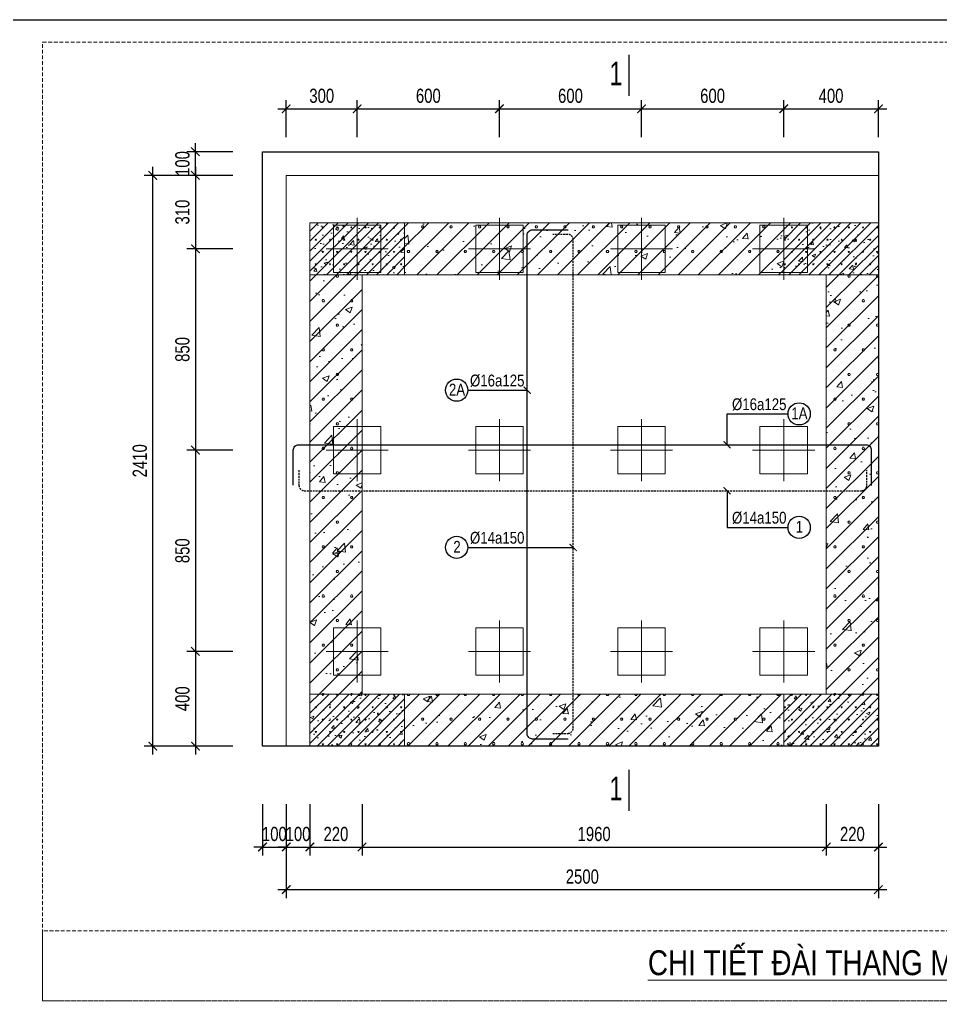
# Model space of a CAD drawing. Extents: x -165145 to 691808, y -202842 to 311040.
# Drawn here: x 298438 to 302322, y 64765 to 68972 of the extents above; entities that cross this region are included whole.
import ezdxf
from ezdxf.enums import TextEntityAlignment as Align

# ---------------------------------------------------------------- set-up
doc = ezdxf.new("R2010")
doc.units = 0
doc.header["$LTSCALE"] = 10
doc.header["$MEASUREMENT"] = 0
for name, pattern in [('CENTER', [2, 1.25, -0.25, 0.25, -0.25]), ('HIDDEN', [2.3807, 1.587, -0.7937]), ('ketcau-1', [2, 1, 1])]:
    doc.linetypes.add(name, pattern=pattern)
doc.layers.get('0').update_dxf_attribs({"linetype": 'CONTINUOUS'})
doc.layers.get('Defpoints').update_dxf_attribs({"color": 5, "linetype": 'CONTINUOUS'})
for name, color, linetype, lineweight in [('coc 20', 6, 'CONTINUOUS', 20), ('GE_KC_DIM', 1, 'CONTINUOUS', 20), ('GE_KC_HATCH', 250, 'CONTINUOUS', 20), ('GE_KC_NETKHUAT', 9, 'HIDDEN', 20), ('GE_KC_NETTHAY', 2, 'CONTINUOUS', 20), ('GE_KC_TEXT', 4, 'CONTINUOUS', 20), ('KC-TEXT', 4, 'CONTINUOUS', 20), ('TEXT', 4, 'CONTINUOUS', 20)]:
    doc.layers.add(name, color=color, linetype=linetype, lineweight=lineweight)
for name, color, linetype in [('GE_KC_CHI', 1, 'CONTINUOUS'), ('HATCH', 179, 'CONTINUOUS'), ('REBAR', 6, 'CONTINUOUS'), ('Steel-', 6, 'CONTINUOUS')]:
    doc.layers.add(name, color=color, linetype=linetype)
doc.styles.add('GE_KC-Arial', font='arial.ttf', dxfattribs={"width": 0.75})
doc.styles.add('GE_KC_TEXT', font='arial.ttf', dxfattribs={"width": 0.8})
doc.styles.add('Khungten', font='')
doc.styles.add('VNCC-Arial', font='arial.ttf', dxfattribs={"width": 0.8})
doc.styles.get('Khungten').set_extended_font_data('.VnArialH')
doc.dimstyles.new('GE_KC_DIM30', dxfattribs={"dimscale": 30, "dimtxt": 2, "dimasz": 1.2, "dimexe": 1.2, "dimexo": 0, "dimgap": 0.8, "dimtad": 1, "dimdec": 0, "dimzin": 1, "dimdsep": 46, "dimtxsty": 'GE_KC-Arial', "dimblk": 'ARCHTICK', "dimcen": 1.2, "dimdle": 1.2, "dimclrd": 1, "dimclre": 1, "dimclrt": 4, "dimadec": 0, "dimazin": 0, "dimtfac": 1, "dimtdec": 0, "dimtix": 1, "dimtmove": 2, "dimatfit": 3, "dimfxl": 0.15, "dimtvp": 0.833333, "dimtolj": 1, "dimtzin": 0, "dimarcsym": 0})
pattern_1 = [(0, (-5804.41, 1686.7), (0, 103.92305), [2.5, -57.5]), (0, (-5804.41, 1691.03), (0, 103.92305), [2.5, -57.5]), (120, (-5804.41, 1686.7), (-90, -51.961524), [2.5, -57.5]), (120, (-5800.66, 1688.86), (-90, -51.961524), [2.5, -57.5]), (0, (-5774.41, 1738.66), (0, 103.92305), [2.5, -57.5]), (0, (-5774.41, 1742.99), (0, 103.92305), [2.5, -57.5]), (120, (-5774.41, 1738.66), (-90, -51.961524), [2.5, -57.5]), (120, (-5770.66, 1740.82), (-90, -51.961524), [2.5, -57.5]), (60, (-5801.91, 1686.7), (-90, 51.961524), [2.5, -57.5]), (60, (-5805.66, 1688.86), (-90, 51.961524), [2.5, -57.5]), (60, (-5771.91, 1634.73), (-90, 51.961524), [2.5, -57.5]), (60, (-5775.66, 1636.9), (-90, 51.961524), [2.5, -57.5]), (45, (-5804.41, 1686.696), (-21.2132034, 21.2132034), []), (50, (-5804.41, 1686.7), (143.452037, -12.550427), [15, -165]), (355, (-5804.41, 1686.7), (-27.75027, 150.43843), [12, -132]), (100.4514, (-5792.45, 1685.65), (115.701876, 137.88791), [12.74804, -140.22842]), (46.1842, (-5804.41, 1726.7), (213.44821, -33.1038), [22.5, -247.5]), (96.6356, (-5786.62, 1723.94), (186.93254, 194.82357), [19.12206, -210.3426]), (351.1842, (-5804.4, 1726.7), (186.93239, 194.82372), [18, -198]), (21, (-5784.41, 1716.7), (119.38141, -80.52378), [15, -165]), (326, (-5784.41, 1716.7), (48.663066, 145.03001), [12, -132]), (71.4514, (-5774.46, 1709.99), (168.044526, 64.5061), [12.74804, -140.22842]), (37.5, (-5804.41, 1686.696), (2.431971, 66.578771), [0, -130.4, 0, -134, 0, -132.5]), (7.5, (-5804.41, 1686.696), (52.613907, 78.882342), [0, -76.4, 0, -127.4, 0, -50.5]), (327.5, (-5849.01, 1686.696), (106.764487, -4.510974), [0, -50, 0, -156, 0, -207]), (317.5, (-5869.01, 1686.7), (116.637234, 20.020996), [0, -65, 0, -103.6, 0, -147])]

# ---------------------------------------------------------------- blocks, each defined once
blk = doc.blocks.new('_ArchTick')
at = {"color": 0, "linetype": 'ByBlock', "const_width": 0.15}
blk.add_lwpolyline([(-0.5, -0.5), (0.5, 0.5)], dxfattribs=at)
blk = doc.blocks.new('*D1364')
at = {"layer": 'Defpoints', "color": 0, "transparency": 16777216}
for p in [(299336.3, 68315.3), (299178.7, 68005.3), (299336.3, 68005.3)]:
    blk.add_point(p, dxfattribs=at)
at = {"layer": 'GE_KC_DIM', "color": 1, "lineweight": -2, "transparency": 16777216}
for p, q in [((299336.3, 68315.3), (299142.7, 68315.3)), ((299178.7, 68351.3), (299178.7, 67969.3)), ((299336.3, 68005.3), (299142.7, 68005.3))]:
    blk.add_line(p, q, dxfattribs=at)
at = {"layer": 'GE_KC_DIM', "color": 1, "lineweight": -2, "transparency": 16777216, "xscale": 36, "yscale": 36, "zscale": 36}
for p, rotation in [((299178.7, 68315.3), 90), ((299178.7, 68005.3), 270)]:
    blk.add_blockref('_ArchTick', p, dxfattribs=dict(at, rotation=rotation))
at = {"layer": 'GE_KC_DIM', "color": 4, "transparency": 16777216, "insert": (299124, 68160.3), "char_height": 60, "attachment_point": 5, "rotation": 90, "style": 'GE_KC-Arial'}
blk.add_mtext('\\A1;310', dxfattribs=at)
blk = doc.blocks.new('*D1365')
at = {"layer": 'Defpoints', "color": 0, "transparency": 16777216}
for p in [(299336.3, 68005.3), (299178.7, 67155.3), (299336.3, 67155.3)]:
    blk.add_point(p, dxfattribs=at)
at = {"layer": 'GE_KC_DIM', "color": 1, "lineweight": -2, "transparency": 16777216}
for p, q in [((299178.7, 68041.3), (299178.7, 67119.3)), ((299336.3, 68005.3), (299142.7, 68005.3)), ((299336.3, 67155.3), (299142.7, 67155.3))]:
    blk.add_line(p, q, dxfattribs=at)
at = {"layer": 'GE_KC_DIM', "color": 1, "lineweight": -2, "transparency": 16777216, "xscale": 36, "yscale": 36, "zscale": 36}
for p, rotation in [((299178.7, 68005.3), 90), ((299178.7, 67155.3), 270)]:
    blk.add_blockref('_ArchTick', p, dxfattribs=dict(at, rotation=rotation))
at = {"layer": 'GE_KC_DIM', "color": 4, "transparency": 16777216, "insert": (299124.1, 67580.3), "char_height": 60, "attachment_point": 5, "rotation": 90, "style": 'GE_KC-Arial'}
blk.add_mtext('\\A1;850', dxfattribs=at)
blk = doc.blocks.new('*D1366')
at = {"layer": 'Defpoints', "color": 0, "transparency": 16777216}
for p in [(299336.3, 67155.3), (299178.7, 66305.3), (299336.3, 66305.3)]:
    blk.add_point(p, dxfattribs=at)
at = {"layer": 'GE_KC_DIM', "color": 1, "lineweight": -2, "transparency": 16777216}
for p, q in [((299178.7, 67191.3), (299178.7, 66269.3)), ((299336.3, 67155.3), (299142.7, 67155.3)), ((299336.3, 66305.3), (299142.7, 66305.3))]:
    blk.add_line(p, q, dxfattribs=at)
at = {"layer": 'GE_KC_DIM', "color": 1, "lineweight": -2, "transparency": 16777216, "xscale": 36, "yscale": 36, "zscale": 36}
for p, rotation in [((299178.7, 67155.3), 90), ((299178.7, 66305.3), 270)]:
    blk.add_blockref('_ArchTick', p, dxfattribs=dict(at, rotation=rotation))
at = {"layer": 'GE_KC_DIM', "color": 4, "transparency": 16777216, "insert": (299124.1, 66730.3), "char_height": 60, "attachment_point": 5, "rotation": 90, "style": 'GE_KC-Arial'}
blk.add_mtext('\\A1;850', dxfattribs=at)
blk = doc.blocks.new('*D1367')
at = {"layer": 'Defpoints', "color": 0, "transparency": 16777216}
for p in [(299336.3, 66305.3), (299178.7, 65905.3), (299336.3, 65905.3)]:
    blk.add_point(p, dxfattribs=at)
at = {"layer": 'GE_KC_DIM', "color": 1, "lineweight": -2, "transparency": 16777216}
for p, q in [((299178.7, 66341.3), (299178.7, 65869.3)), ((299336.3, 66305.3), (299142.7, 66305.3)), ((299336.3, 65905.3), (299142.7, 65905.3))]:
    blk.add_line(p, q, dxfattribs=at)
at = {"layer": 'GE_KC_DIM', "color": 1, "lineweight": -2, "transparency": 16777216, "xscale": 36, "yscale": 36, "zscale": 36}
for p, rotation in [((299178.7, 66305.3), 90), ((299178.7, 65905.3), 270)]:
    blk.add_blockref('_ArchTick', p, dxfattribs=dict(at, rotation=rotation))
at = {"layer": 'GE_KC_DIM', "color": 4, "transparency": 16777216, "insert": (299124.1, 66105.3), "char_height": 60, "attachment_point": 5, "rotation": 90, "style": 'GE_KC-Arial'}
blk.add_mtext('\\A1;400', dxfattribs=at)
blk = doc.blocks.new('*D1368')
at = {"layer": 'Defpoints', "color": 0, "transparency": 16777216}
for p in [(299462, 65660.4), (299562, 65660.4), (299562, 65479.3)]:
    blk.add_point(p, dxfattribs=at)
at = {"layer": 'GE_KC_DIM', "color": 1, "lineweight": -2, "transparency": 16777216}
for p, q in [((299462, 65660.4), (299462, 65443.3)), ((299562, 65660.4), (299562, 65443.3)), ((299462, 65479.3), (299426, 65479.3)), ((299462, 65479.3), (299562, 65479.3)), ((299562, 65479.3), (299598, 65479.3))]:
    blk.add_line(p, q, dxfattribs=at)
at = {"layer": 'GE_KC_DIM', "color": 1, "lineweight": -2, "transparency": 16777216, "xscale": 36, "yscale": 36, "zscale": 36}
blk.add_blockref('_ArchTick', (299462, 65479.3), dxfattribs=at)
at = {"layer": 'GE_KC_DIM', "color": 1, "lineweight": -2, "transparency": 16777216, "xscale": 36, "yscale": 36, "zscale": 36, "rotation": 180}
blk.add_blockref('_ArchTick', (299562, 65479.3), dxfattribs=at)
at = {"layer": 'GE_KC_DIM', "color": 4, "transparency": 16777216, "insert": (299512, 65534), "char_height": 60, "attachment_point": 5, "style": 'GE_KC-Arial'}
blk.add_mtext('\\A1;100', dxfattribs=at)
blk = doc.blocks.new('*D1369')
at = {"layer": 'Defpoints', "color": 0, "transparency": 16777216}
for p in [(299562, 65660.4), (299662, 65660.4), (299662, 65479.3)]:
    blk.add_point(p, dxfattribs=at)
at = {"layer": 'GE_KC_DIM', "color": 1, "lineweight": -2, "transparency": 16777216}
for p, q in [((299562, 65660.4), (299562, 65443.3)), ((299662, 65660.4), (299662, 65443.3)), ((299562, 65479.3), (299526, 65479.3)), ((299562, 65479.3), (299662, 65479.3)), ((299662, 65479.3), (299698, 65479.3))]:
    blk.add_line(p, q, dxfattribs=at)
at = {"layer": 'GE_KC_DIM', "color": 1, "lineweight": -2, "transparency": 16777216, "xscale": 36, "yscale": 36, "zscale": 36}
blk.add_blockref('_ArchTick', (299562, 65479.3), dxfattribs=at)
at = {"layer": 'GE_KC_DIM', "color": 1, "lineweight": -2, "transparency": 16777216, "xscale": 36, "yscale": 36, "zscale": 36, "rotation": 180}
blk.add_blockref('_ArchTick', (299662, 65479.3), dxfattribs=at)
at = {"layer": 'GE_KC_DIM', "color": 4, "transparency": 16777216, "insert": (299612, 65534), "char_height": 60, "attachment_point": 5, "style": 'GE_KC-Arial'}
blk.add_mtext('\\A1;100', dxfattribs=at)
blk = doc.blocks.new('*D1370')
at = {"layer": 'Defpoints', "color": 0, "transparency": 16777216}
for p in [(299662, 65660.4), (299882, 65660.4), (299882, 65479.3)]:
    blk.add_point(p, dxfattribs=at)
at = {"layer": 'GE_KC_DIM', "color": 1, "lineweight": -2, "transparency": 16777216}
for p, q in [((299662, 65660.4), (299662, 65443.3)), ((299882, 65660.4), (299882, 65443.3)), ((299626, 65479.3), (299918, 65479.3))]:
    blk.add_line(p, q, dxfattribs=at)
at = {"layer": 'GE_KC_DIM', "color": 1, "lineweight": -2, "transparency": 16777216, "xscale": 36, "yscale": 36, "zscale": 36, "rotation": 180}
blk.add_blockref('_ArchTick', (299662, 65479.3), dxfattribs=at)
at = {"layer": 'GE_KC_DIM', "color": 1, "lineweight": -2, "transparency": 16777216, "xscale": 36, "yscale": 36, "zscale": 36}
blk.add_blockref('_ArchTick', (299882, 65479.3), dxfattribs=at)
at = {"layer": 'GE_KC_DIM', "color": 4, "transparency": 16777216, "insert": (299772, 65534), "char_height": 60, "attachment_point": 5, "style": 'GE_KC-Arial'}
blk.add_mtext('\\A1;220', dxfattribs=at)
blk = doc.blocks.new('*D1371')
at = {"layer": 'Defpoints', "color": 0, "transparency": 16777216}
for p in [(299882, 65660.4), (301842, 65660.4), (301842, 65479.3)]:
    blk.add_point(p, dxfattribs=at)
at = {"layer": 'GE_KC_DIM', "color": 1, "lineweight": -2, "transparency": 16777216}
for p, q in [((299882, 65660.4), (299882, 65443.3)), ((301842, 65660.4), (301842, 65443.3)), ((299846, 65479.3), (301878, 65479.3))]:
    blk.add_line(p, q, dxfattribs=at)
at = {"layer": 'GE_KC_DIM', "color": 1, "lineweight": -2, "transparency": 16777216, "xscale": 36, "yscale": 36, "zscale": 36, "rotation": 180}
blk.add_blockref('_ArchTick', (299882, 65479.3), dxfattribs=at)
at = {"layer": 'GE_KC_DIM', "color": 1, "lineweight": -2, "transparency": 16777216, "xscale": 36, "yscale": 36, "zscale": 36}
blk.add_blockref('_ArchTick', (301842, 65479.3), dxfattribs=at)
at = {"layer": 'GE_KC_DIM', "color": 4, "transparency": 16777216, "insert": (300862, 65534), "char_height": 60, "attachment_point": 5, "style": 'GE_KC-Arial'}
blk.add_mtext('\\A1;1960', dxfattribs=at)
blk = doc.blocks.new('*D1372')
at = {"layer": 'Defpoints', "color": 0, "transparency": 16777216}
for p in [(301842, 65660.4), (302062, 65660.4), (302062, 65479.3)]:
    blk.add_point(p, dxfattribs=at)
at = {"layer": 'GE_KC_DIM', "color": 1, "lineweight": -2, "transparency": 16777216}
for p, q in [((301842, 65660.4), (301842, 65443.3)), ((302062, 65660.4), (302062, 65443.3)), ((301806, 65479.3), (302098, 65479.3))]:
    blk.add_line(p, q, dxfattribs=at)
at = {"layer": 'GE_KC_DIM', "color": 1, "lineweight": -2, "transparency": 16777216, "xscale": 36, "yscale": 36, "zscale": 36, "rotation": 180}
blk.add_blockref('_ArchTick', (301842, 65479.3), dxfattribs=at)
at = {"layer": 'GE_KC_DIM', "color": 1, "lineweight": -2, "transparency": 16777216, "xscale": 36, "yscale": 36, "zscale": 36}
blk.add_blockref('_ArchTick', (302062, 65479.3), dxfattribs=at)
at = {"layer": 'GE_KC_DIM', "color": 4, "transparency": 16777216, "insert": (301952, 65534), "char_height": 60, "attachment_point": 5, "style": 'GE_KC-Arial'}
blk.add_mtext('\\A1;220', dxfattribs=at)
blk = doc.blocks.new('*D1373')
at = {"layer": 'Defpoints', "color": 0, "transparency": 16777216}
for p in [(299562, 65660.4), (302062, 65660.4), (302062, 65299.3)]:
    blk.add_point(p, dxfattribs=at)
at = {"layer": 'GE_KC_DIM', "color": 1, "lineweight": -2, "transparency": 16777216}
for p, q in [((299562, 65660.4), (299562, 65263.3)), ((302062, 65660.4), (302062, 65263.3)), ((299526, 65299.3), (302098, 65299.3))]:
    blk.add_line(p, q, dxfattribs=at)
at = {"layer": 'GE_KC_DIM', "color": 1, "lineweight": -2, "transparency": 16777216, "xscale": 36, "yscale": 36, "zscale": 36, "rotation": 180}
blk.add_blockref('_ArchTick', (299562, 65299.3), dxfattribs=at)
at = {"layer": 'GE_KC_DIM', "color": 1, "lineweight": -2, "transparency": 16777216, "xscale": 36, "yscale": 36, "zscale": 36}
blk.add_blockref('_ArchTick', (302062, 65299.3), dxfattribs=at)
at = {"layer": 'GE_KC_DIM', "color": 4, "transparency": 16777216, "insert": (300812, 65354), "char_height": 60, "attachment_point": 5, "style": 'GE_KC-Arial'}
blk.add_mtext('\\A1;2500', dxfattribs=at)
blk = doc.blocks.new('*D1374')
at = {"layer": 'Defpoints', "color": 0, "transparency": 16777216}
for p in [(299862, 68596.5), (299562, 68476.8), (299862, 68476.8)]:
    blk.add_point(p, dxfattribs=at)
at = {"layer": 'GE_KC_DIM', "color": 1, "lineweight": -2, "transparency": 16777216}
for p, q in [((299562, 68476.8), (299562, 68632.5)), ((299862, 68476.8), (299862, 68632.5)), ((299526, 68596.5), (299898, 68596.5))]:
    blk.add_line(p, q, dxfattribs=at)
at = {"layer": 'GE_KC_DIM', "color": 1, "lineweight": -2, "transparency": 16777216, "xscale": 36, "yscale": 36, "zscale": 36, "rotation": 180}
blk.add_blockref('_ArchTick', (299562, 68596.5), dxfattribs=at)
at = {"layer": 'GE_KC_DIM', "color": 1, "lineweight": -2, "transparency": 16777216, "xscale": 36, "yscale": 36, "zscale": 36}
blk.add_blockref('_ArchTick', (299862, 68596.5), dxfattribs=at)
at = {"layer": 'GE_KC_DIM', "color": 4, "transparency": 16777216, "insert": (299712, 68651.1), "char_height": 60, "attachment_point": 5, "style": 'GE_KC-Arial'}
blk.add_mtext('\\A1;300', dxfattribs=at)
blk = doc.blocks.new('*D1375')
at = {"layer": 'Defpoints', "color": 0, "transparency": 16777216}
for p in [(300462, 68596.5), (299862, 68476.8), (300462, 68476.8)]:
    blk.add_point(p, dxfattribs=at)
at = {"layer": 'GE_KC_DIM', "color": 1, "lineweight": -2, "transparency": 16777216}
for p, q in [((299862, 68476.8), (299862, 68632.5)), ((300462, 68476.8), (300462, 68632.5)), ((299826, 68596.5), (300498, 68596.5))]:
    blk.add_line(p, q, dxfattribs=at)
at = {"layer": 'GE_KC_DIM', "color": 1, "lineweight": -2, "transparency": 16777216, "xscale": 36, "yscale": 36, "zscale": 36, "rotation": 180}
blk.add_blockref('_ArchTick', (299862, 68596.5), dxfattribs=at)
at = {"layer": 'GE_KC_DIM', "color": 1, "lineweight": -2, "transparency": 16777216, "xscale": 36, "yscale": 36, "zscale": 36}
blk.add_blockref('_ArchTick', (300462, 68596.5), dxfattribs=at)
at = {"layer": 'GE_KC_DIM', "color": 4, "transparency": 16777216, "insert": (300162, 68651.1), "char_height": 60, "attachment_point": 5, "style": 'GE_KC-Arial'}
blk.add_mtext('\\A1;600', dxfattribs=at)
blk = doc.blocks.new('*D1376')
at = {"layer": 'Defpoints', "color": 0, "transparency": 16777216}
for p in [(301062, 68596.5), (300462, 68476.8), (301062, 68476.8)]:
    blk.add_point(p, dxfattribs=at)
at = {"layer": 'GE_KC_DIM', "color": 1, "lineweight": -2, "transparency": 16777216}
for p, q in [((300462, 68476.8), (300462, 68632.5)), ((301062, 68476.8), (301062, 68632.5)), ((300426, 68596.5), (301098, 68596.5))]:
    blk.add_line(p, q, dxfattribs=at)
at = {"layer": 'GE_KC_DIM', "color": 1, "lineweight": -2, "transparency": 16777216, "xscale": 36, "yscale": 36, "zscale": 36, "rotation": 180}
blk.add_blockref('_ArchTick', (300462, 68596.5), dxfattribs=at)
at = {"layer": 'GE_KC_DIM', "color": 1, "lineweight": -2, "transparency": 16777216, "xscale": 36, "yscale": 36, "zscale": 36}
blk.add_blockref('_ArchTick', (301062, 68596.5), dxfattribs=at)
at = {"layer": 'GE_KC_DIM', "color": 4, "transparency": 16777216, "insert": (300762, 68651.1), "char_height": 60, "attachment_point": 5, "style": 'GE_KC-Arial'}
blk.add_mtext('\\A1;600', dxfattribs=at)
blk = doc.blocks.new('*D1377')
at = {"layer": 'Defpoints', "color": 0, "transparency": 16777216}
for p in [(301662, 68596.5), (301062, 68476.8), (301662, 68476.8)]:
    blk.add_point(p, dxfattribs=at)
at = {"layer": 'GE_KC_DIM', "color": 1, "lineweight": -2, "transparency": 16777216}
for p, q in [((301062, 68476.8), (301062, 68632.5)), ((301662, 68476.8), (301662, 68632.5)), ((301026, 68596.5), (301698, 68596.5))]:
    blk.add_line(p, q, dxfattribs=at)
at = {"layer": 'GE_KC_DIM', "color": 1, "lineweight": -2, "transparency": 16777216, "xscale": 36, "yscale": 36, "zscale": 36, "rotation": 180}
blk.add_blockref('_ArchTick', (301062, 68596.5), dxfattribs=at)
at = {"layer": 'GE_KC_DIM', "color": 1, "lineweight": -2, "transparency": 16777216, "xscale": 36, "yscale": 36, "zscale": 36}
blk.add_blockref('_ArchTick', (301662, 68596.5), dxfattribs=at)
at = {"layer": 'GE_KC_DIM', "color": 4, "transparency": 16777216, "insert": (301362, 68651.1), "char_height": 60, "attachment_point": 5, "style": 'GE_KC-Arial'}
blk.add_mtext('\\A1;600', dxfattribs=at)
blk = doc.blocks.new('*D1378')
at = {"layer": 'Defpoints', "color": 0, "transparency": 16777216}
for p in [(302062, 68596.5), (301662, 68476.8), (302062, 68476.8)]:
    blk.add_point(p, dxfattribs=at)
at = {"layer": 'GE_KC_DIM', "color": 1, "lineweight": -2, "transparency": 16777216}
for p, q in [((301662, 68476.8), (301662, 68632.5)), ((302062, 68476.8), (302062, 68632.5)), ((301626, 68596.5), (302098, 68596.5))]:
    blk.add_line(p, q, dxfattribs=at)
at = {"layer": 'GE_KC_DIM', "color": 1, "lineweight": -2, "transparency": 16777216, "xscale": 36, "yscale": 36, "zscale": 36, "rotation": 180}
blk.add_blockref('_ArchTick', (301662, 68596.5), dxfattribs=at)
at = {"layer": 'GE_KC_DIM', "color": 1, "lineweight": -2, "transparency": 16777216, "xscale": 36, "yscale": 36, "zscale": 36}
blk.add_blockref('_ArchTick', (302062, 68596.5), dxfattribs=at)
at = {"layer": 'GE_KC_DIM', "color": 4, "transparency": 16777216, "insert": (301862, 68651.1), "char_height": 60, "attachment_point": 5, "style": 'GE_KC-Arial'}
blk.add_mtext('\\A1;400', dxfattribs=at)
blk = doc.blocks.new('*D1379')
at = {"layer": 'Defpoints', "color": 0, "transparency": 16777216}
for p in [(298998.7, 68315.3), (299336.3, 68315.3), (299336.3, 65905.3)]:
    blk.add_point(p, dxfattribs=at)
at = {"layer": 'GE_KC_DIM', "color": 1, "lineweight": -2, "transparency": 16777216}
for p, q in [((299336.3, 68315.3), (298962.7, 68315.3)), ((298998.7, 65869.3), (298998.7, 68351.3)), ((299336.3, 65905.3), (298962.7, 65905.3))]:
    blk.add_line(p, q, dxfattribs=at)
at = {"layer": 'GE_KC_DIM', "color": 1, "lineweight": -2, "transparency": 16777216, "xscale": 36, "yscale": 36, "zscale": 36}
for p, rotation in [((298998.7, 68315.3), 90), ((298998.7, 65905.3), 270)]:
    blk.add_blockref('_ArchTick', p, dxfattribs=dict(at, rotation=rotation))
at = {"layer": 'GE_KC_DIM', "color": 4, "transparency": 16777216, "insert": (298944.1, 67110.3), "char_height": 60, "attachment_point": 5, "rotation": 90, "style": 'GE_KC-Arial'}
blk.add_mtext('\\A1;2410', dxfattribs=at)
blk = doc.blocks.new('*D1380')
at = {"layer": 'Defpoints', "color": 0, "transparency": 16777216}
for p in [(299178.7, 68415.3), (299336.3, 68415.3), (299336.3, 68315.3)]:
    blk.add_point(p, dxfattribs=at)
at = {"layer": 'GE_KC_DIM', "color": 1, "lineweight": -2, "transparency": 16777216}
for p, q in [((299178.7, 68415.3), (299178.7, 68451.3)), ((299336.3, 68415.3), (299142.7, 68415.3)), ((299178.7, 68315.3), (299178.7, 68415.3)), ((299336.3, 68315.3), (299142.7, 68315.3)), ((299178.7, 68315.3), (299178.7, 68279.3))]:
    blk.add_line(p, q, dxfattribs=at)
at = {"layer": 'GE_KC_DIM', "color": 1, "lineweight": -2, "transparency": 16777216, "xscale": 36, "yscale": 36, "zscale": 36}
for p, rotation in [((299178.7, 68415.3), 270), ((299178.7, 68315.3), 90)]:
    blk.add_blockref('_ArchTick', p, dxfattribs=dict(at, rotation=rotation))
at = {"layer": 'GE_KC_DIM', "color": 4, "transparency": 16777216, "insert": (299124.1, 68365.3), "char_height": 60, "attachment_point": 5, "rotation": 90, "style": 'GE_KC-Arial'}
blk.add_mtext('\\A1;100', dxfattribs=at)
blk = doc.blocks.new('coc20')
at = {"layer": 'coc 20', "color": 5, "linetype": 'CENTER', "ltscale": 0.5}
for p, q in [((8443.749, -16701.522), (8443.749, -16698.901)), ((8442.438, -16700.212), (8445.059, -16700.212))]:
    blk.add_line(p, q, dxfattribs=at)
at = {"layer": 'coc 20', "color": 0, "linetype": 'HIDDEN'}
blk.add_lwpolyline([(8442.749, -16701.212), (8444.749, -16701.212), (8444.749, -16699.212), (8442.749, -16699.212)], close=True, dxfattribs=at)

msp = doc.modelspace()

# ---------------------------------------------------------------- hatches: boundary and pattern name
at = {"layer": 'coc 20'}
h = msp.add_hatch(dxfattribs=at)
h.set_pattern_fill('BETONG', color=250, scale=40, style=0, pattern_type=2)
h.set_pattern_definition([(0, (-5804.4, 1686.7), (0, 207.8461), [5, -115]), (0, (-5804.4, 1695.36), (0, 207.8461), [5, -115]), (120, (-5804.4, 1686.7), (-180, -103.92305), [5, -115]), (120, (-5796.9, 1691.03), (-180, -103.92305), [5, -115]), (0, (-5744.4, 1790.62), (0, 207.8461), [5, -115]), (0, (-5744.4, 1799.28), (0, 207.8461), [5, -115]), (120, (-5744.4, 1790.62), (-180, -103.92305), [5, -115]), (120, (-5736.9, 1794.95), (-180, -103.92305), [5, -115]), (60, (-5799.4, 1686.7), (-180, 103.92305), [5, -115]), (60, (-5806.9, 1691.03), (-180, 103.92305), [5, -115]), (60, (-5739.4, 1582.77), (-180, 103.92305), [5, -115]), (60, (-5746.9, 1587.1), (-180, 103.92305), [5, -115]), (45, (-5804.41, 1686.696), (-42.426407, 42.426407), []), (50, (-5804.4, 1686.7), (286.90407, -25.10085), [30, -330]), (355, (-5804.4, 1686.7), (-55.50053, 300.87685), [24, -264]), (100.4514, (-5780.5, 1684.6), (231.40375, 275.77582), [25.49608, -280.45684]), (46.1842, (-5804.4, 1766.7), (426.8964, -66.2076), [45, -495]), (96.6356, (-5768.83, 1761.18), (373.8651, 389.64715), [38.2441, -420.6852]), (351.1842, (-5804.4, 1766.7), (373.8648, 389.64744), [36, -396]), (21, (-5764.4, 1746.7), (238.76282, -161.04756), [30, -330]), (326, (-5764.4, 1746.7), (97.32613, 290.06002), [24, -264]), (71.4514, (-5744.5, 1733.28), (336.08905, 129.0122), [25.49608, -280.45684]), (37.5, (-5804.41, 1686.7), (4.863942, 133.15754), [0, -260.8, 0, -268, 0, -265]), (7.5, (-5804.41, 1686.7), (105.227815, 157.764685), [0, -152.8, 0, -254.8, 0, -101]), (327.5, (-5893.61, 1686.7), (213.528974, -9.02195), [0, -100, 0, -312, 0, -414]), (317.5, (-5933.6, 1686.7), (233.27447, 40.04199), [0, -130, 0, -207.2, 0, -294])])
h.paths.add_polyline_path([(299661.96873, 67895.27714), (299881.96873, 67895.27714), (299881.96873, 66125.25511), (299661.96873, 66125.25511)])
h.paths.add_polyline_path([(300061.96873, 67895.27714), (301661.96873, 67895.27714), (301661.96873, 68115.27714), (300061.96873, 68115.27714)])
h.paths.add_polyline_path([(300061.96873, 66125.25511), (301661.96873, 66125.25511), (301661.96873, 65905.25511), (300061.96873, 65905.25511)])
h.paths.add_polyline_path([(301841.96873, 67895.27714), (302061.96873, 67895.27714), (302061.96873, 66125.25511), (301841.96873, 66125.25511)])
at = {"layer": 'GE_KC_HATCH', "linetype": 'ketcau-1'}
h = msp.add_hatch(dxfattribs=at)
h.set_pattern_fill('BETONG', color=256, scale=20, style=0, pattern_type=2)
h.set_pattern_definition(pattern_1)
h.paths.add_polyline_path([(300061.96873, 68115.27714), (299661.96873, 68115.27714), (299661.96873, 67895.27714), (300061.96873, 67895.27714)])
h = msp.add_hatch(dxfattribs=at)
h.set_pattern_fill('BETONG', color=256, scale=20, style=0, pattern_type=2)
h.set_pattern_definition(pattern_1)
h.paths.add_polyline_path([(302061.96873, 68115.27714), (301661.96873, 68115.27714), (301661.96873, 67895.27714), (302061.96873, 67895.27714)])
h = msp.add_hatch(dxfattribs=at)
h.set_pattern_fill('BETONG', color=256, scale=20, style=0, pattern_type=2)
h.set_pattern_definition(pattern_1)
h.paths.add_polyline_path([(300061.96873, 66125.25511), (299661.96873, 66125.25511), (299661.96873, 65905.25511), (300061.96873, 65905.25511)])
h = msp.add_hatch(dxfattribs=at)
h.set_pattern_fill('BETONG', color=256, scale=20, style=0, pattern_type=2)
h.set_pattern_definition(pattern_1)
h.paths.add_polyline_path([(302061.96873, 66125.25511), (301661.96873, 66125.25511), (301661.96873, 65905.25511), (302061.96873, 65905.25511)])

# ---------------------------------------------------------------- linework, layer by layer
at = {"layer": 'Defpoints'}
msp.add_lwpolyline([(298342.12104, 68971.82784), (306104.62104, 68971.82784), (306104.62104, 62514.32784), (298342.12104, 62514.32784)], close=True, dxfattribs=at)
at = {"layer": 'GE_KC_CHI', "linetype": 'Continuous'}
for p, q in [((300328.79909, 67408.34316), (300579.29664, 67408.34316)), ((301422.99494, 67177.89811), (301422.99494, 67308.23498)), ((301422.99494, 67308.23498), (301680.45301, 67308.23498)), ((301422.99494, 66983.70871), (301422.99494, 66829.09709)), ((301422.99494, 66829.09709), (301680.45301, 66829.09709)), ((300328.79909, 66744.33272), (300773.48604, 66744.33272))]:
    msp.add_line(p, q, dxfattribs=at)
at = {"layer": 'GE_KC_CHI', "linetype": 'Continuous', "const_width": 4.6}
for points in [[(300564.29664, 67423.34316), (300594.29664, 67393.34316)], [(301407.99494, 67192.89811), (301437.99494, 67162.89811)], [(301407.99494, 66998.70871), (301437.99494, 66968.70871)], [(300758.48604, 66759.33272), (300788.48604, 66729.33272)]]:
    msp.add_lwpolyline(points, dxfattribs=at)
at = {"layer": 'GE_KC_CHI', "linetype": 'Continuous'}
for centre in [(300281.92409, 67408.34316), (301727.32801, 67308.23498), (301727.32801, 66829.09709), (300281.92409, 66744.33272)]:
    msp.add_circle(centre, 46.875, dxfattribs=at)
at = {"layer": 'GE_KC_NETKHUAT'}
for points in [[(298533.7864, 68877.79509), (305887.87812, 68877.79509), (305887.87812, 64829.93125), (298533.7864, 64829.93125)], [(298533.7864, 64829.93125), (305887.87812, 64829.93125), (305887.87812, 65124.95735), (298533.7864, 65124.95735)]]:
    msp.add_lwpolyline(points, close=True, dxfattribs=at)
at = {"layer": 'GE_KC_NETTHAY'}
msp.add_line((300061.96873, 68115.27714), (301661.96873, 68115.27714), dxfattribs=at)
for points in [[(299561.96873, 68315.27714), (302061.96873, 68315.27714), (302061.96873, 65905.25511), (299561.96873, 65905.25511)], [(300061.96873, 67895.27714), (301661.96873, 67895.27714), (301661.96873, 68115.27714), (300061.96873, 68115.27714)], [(299661.96873, 67895.27714), (299881.96873, 67895.27714), (299881.96873, 66125.25511), (299661.96873, 66125.25511)], [(301841.96873, 67895.27714), (302061.96873, 67895.27714), (302061.96873, 66125.25511), (301841.96873, 66125.25511)], [(300061.96873, 66125.25511), (301661.96873, 66125.25511), (301661.96873, 65905.25511), (300061.96873, 65905.25511)]]:
    msp.add_lwpolyline(points, close=True, dxfattribs=at)
at = {"layer": 'GE_KC_NETTHAY', "linetype": 'Continuous'}
for points in [[(300061.96873, 68115.27714), (299661.96873, 68115.27714), (299661.96873, 67895.27714), (300061.96873, 67895.27714)], [(302061.96873, 68115.27714), (301661.96873, 68115.27714), (301661.96873, 67895.27714), (302061.96873, 67895.27714)], [(300061.96873, 66125.25511), (299661.96873, 66125.25511), (299661.96873, 65905.25511), (300061.96873, 65905.25511)], [(302061.96873, 66125.25511), (301661.96873, 66125.25511), (301661.96873, 65905.25511), (302061.96873, 65905.25511)]]:
    msp.add_lwpolyline(points, close=True, dxfattribs=at)
at = {"layer": 'HATCH'}
msp.add_lwpolyline([(299461.96873, 68415.27714), (302061.96873, 68415.27714), (302061.96873, 65905.25511), (299461.96873, 65905.25511)], close=True, dxfattribs=at)
at = {"layer": 'REBAR', "linetype": 'Continuous', "ltscale": 0.5}
for points in [[(300750.08408, 65935.25511), (300601.79664, 65935.25511, -0.4142135624), (300579.29664, 65957.75511), (300579.29664, 68062.77419, -0.4142135624), (300601.79664, 68085.27419), (300751.68145, 68085.27419)], [(299591.96873, 67007.11067), (299591.96873, 67155.39811, -0.4142135624), (299614.46873, 67177.89811), (302009.46873, 67177.89811, -0.4142135624), (302031.96873, 67155.39811), (302031.96873, 67005.5133)]]:
    msp.add_lwpolyline(points, format="xyb", dxfattribs=at)
at = {"layer": 'REBAR', "linetype": 'HIDDEN', "ltscale": 0.5}
for points in [[(300686.86088, 65959.13229), (300750.98604, 65959.13229, 0.4142135624), (300773.48604, 65981.63229), (300773.48604, 68043.88605, 0.4142135624), (300750.98604, 68066.38605), (300686.86088, 68066.38605)], [(299615.84592, 67070.33387), (299615.84592, 67006.20871, 0.4142135624), (299638.34592, 66983.70871), (301990.58059, 66983.70871, 0.4142135624), (302013.08059, 67006.20871), (302013.08059, 67070.33387)]]:
    msp.add_lwpolyline(points, format="xyb", dxfattribs=at)
at = {"layer": 'Steel-'}
for p, q in [((301009.02747, 68824.18699), (301009.02747, 68651.29192)), ((301009.02747, 65804.98886), (301009.02747, 65632.09379))]:
    msp.add_line(p, q, dxfattribs=at)

# ---------------------------------------------------------------- block references
at = {"layer": 'coc 20', "color": 250, "xscale": 100, "yscale": 100, "zscale": 100}
for p in [(-544512.92262, 1738026.43906), (-543912.92262, 1738026.43906), (-543312.92262, 1738026.43906), (-542712.92262, 1738026.43906), (-544512.92262, 1737176.43991), (-543912.92262, 1737176.43991), (-543312.92262, 1737176.43991), (-542712.92262, 1737176.43991), (-544512.92262, 1736326.44076), (-543912.92262, 1736326.44076), (-543312.92262, 1736326.44076), (-542712.92262, 1736326.44076)]:
    msp.add_blockref('coc20', p, dxfattribs=at)

# ---------------------------------------------------------------- texts
at = {"layer": 'GE_KC_TEXT', "style": 'GE_KC_TEXT', "width": 0.8}
for s, p in [('%%C16a125', (300337.80752, 67424.1214)), ('%%C16a125', (301443.86321, 67324.01322)), ('%%C14a150', (301443.86321, 66844.87534)), ('%%C14a150', (300337.80752, 66760.11096))]:
    msp.add_text(s, height=50, dxfattribs=at).set_placement(p)
at = {"layer": 'GE_KC_TEXT', "color": 4, "style": 'GE_KC_TEXT', "width": 0.8}
for s, p in [('2A', (300283.06276, 67385.7917)), ('1A', (301728.46667, 67285.68352)), ('1', (301728.46667, 66806.54563)), ('2', (300283.06276, 66721.78126))]:
    msp.add_text(s, height=50, dxfattribs=at).set_placement(p, align=Align.CENTER)
at = {"layer": 'KC-TEXT', "linetype": 'Continuous', "style": 'Khungten', "width": 0.7}
for p in [(300954.16146, 68745.88207), (300954.16146, 65726.68393)]:
    msp.add_text('1', height=100, dxfattribs=at).set_placement(p, align=Align.MIDDLE_CENTER)
at = {"layer": 'TEXT', "style": 'VNCC-Arial', "width": 0.8}
msp.add_text('%%UCHI TIẾT ĐÀI THANG MÁY', height=105, dxfattribs=at).set_placement((301812.47832, 64938.09117), align=Align.CENTER)

# ---------------------------------------------------------------- dimensions: what is measured, and where the dimension line sits
at = {"layer": 'GE_KC_DIM'}
for base, p1, p2, picture, middle in [((299861.96873, 68596.48509), (299561.96873, 68476.75891), (299861.96873, 68476.75891), '*D1374', (299711.96873, 68651.13993)), ((300461.96873, 68596.48509), (299861.96873, 68476.75891), (300461.96873, 68476.75891), '*D1375', (300161.96873, 68651.11946)), ((301061.96873, 68596.48509), (300461.96873, 68476.75891), (301061.96873, 68476.75891), '*D1376', (300761.96873, 68651.11946)), ((301661.96873, 68596.48509), (301061.96873, 68476.75891), (301661.96873, 68476.75891), '*D1377', (301361.96873, 68651.11946)), ((302061.96873, 68596.48509), (301661.96873, 68476.75891), (302061.96873, 68476.75891), '*D1378', (301861.96873, 68651.11946)), ((299561.96873, 65479.3203), (299461.96873, 65660.43033), (299561.96873, 65660.43033), '*D1368', (299511.96873, 65533.95468)), ((299661.96873, 65479.3203), (299561.96873, 65660.43033), (299661.96873, 65660.43033), '*D1369', (299611.96873, 65533.95468)), ((302061.96873, 65299.3203), (299561.96873, 65660.43033), (302061.96873, 65660.43033), '*D1373', (300811.96873, 65353.95468)), ((299881.96873, 65479.3203), (299661.96873, 65660.43033), (299881.96873, 65660.43033), '*D1370', (299771.96873, 65533.95468)), ((301841.96873, 65479.3203), (299881.96873, 65660.43033), (301841.96873, 65660.43033), '*D1371', (300861.96873, 65533.95468)), ((302061.96873, 65479.3203), (301841.96873, 65660.43033), (302061.96873, 65660.43033), '*D1372', (301951.96873, 65533.95468))]:
    dim = msp.add_linear_dim(base=base, p1=p1, p2=p2, dimstyle='GE_KC_DIM30', dxfattribs=at)
    dim.commit()
    dim.dimension.update_dxf_attribs({"geometry": picture, "text_midpoint": middle})
for base, p1, p2, picture, middle in [((299178.69143, 68415.27714), (299336.29214, 68315.27714), (299336.29214, 68415.27714), '*D1380', (299124.05705, 68365.27714)), ((298998.69143, 68315.27714), (299336.29214, 65905.25511), (299336.29214, 68315.27714), '*D1379', (298944.05705, 67110.26613)), ((299178.69143, 68005.2534), (299336.29214, 68315.27714), (299336.29214, 68005.2534), '*D1364', (299124.03658, 68160.26527)), ((299178.69143, 67155.25426), (299336.29214, 68005.2534), (299336.29214, 67155.25426), '*D1365', (299124.05705, 67580.25383)), ((299178.69143, 66305.25511), (299336.29214, 67155.25426), (299336.29214, 66305.25511), '*D1366', (299124.05705, 66730.25468)), ((299178.69143, 65905.25511), (299336.29214, 66305.25511), (299336.29214, 65905.25511), '*D1367', (299124.05705, 66105.25511))]:
    dim = msp.add_linear_dim(base=base, p1=p1, p2=p2, angle=90, dimstyle='GE_KC_DIM30', dxfattribs=at)
    dim.commit()
    dim.dimension.update_dxf_attribs({"geometry": picture, "text_midpoint": middle})

doc.saveas('drawing.dxf')
